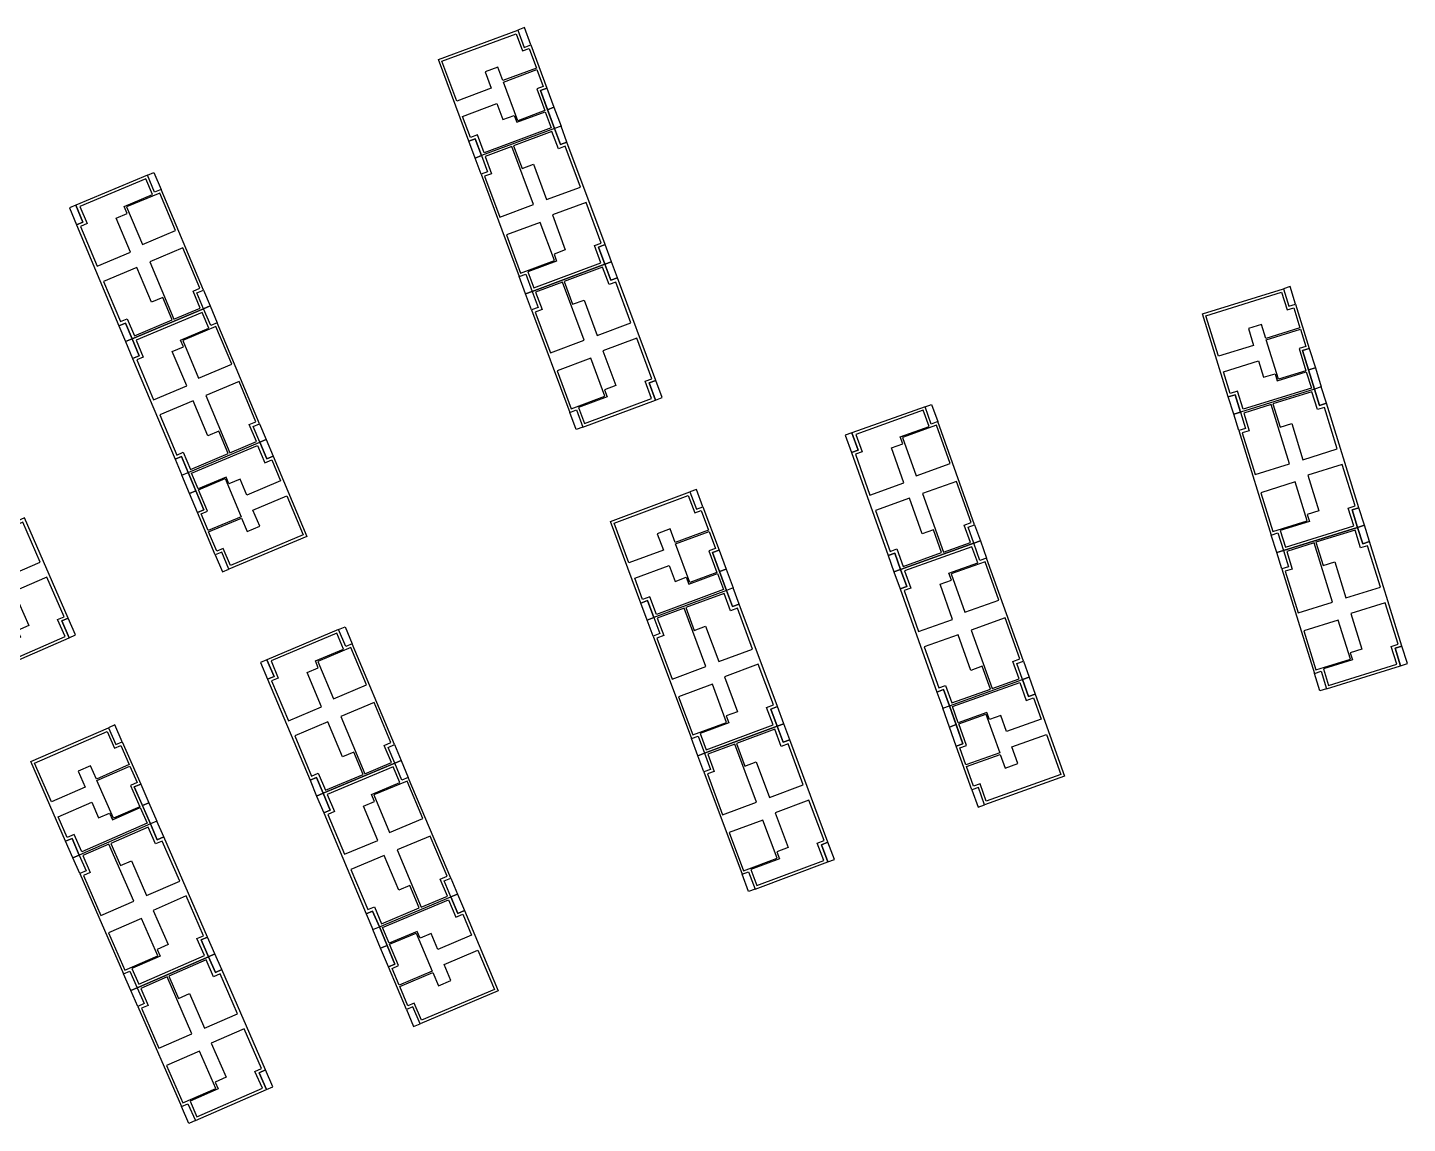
# Model space of a CAD drawing. Header units: millimetres. Extents: x 2243236 to 2245245, y 377909 to 380965.
# Drawn here: x 2245019.8 to 2245244.7, y 378644.7 to 378823.4 of the extents above; entities that cross this region are included whole.
import ezdxf

# ---------------------------------------------------------------- set-up
doc = ezdxf.new("R2010")
doc.units = ezdxf.units.MM
doc.layers.add('планировка_квартир_1_тип_контур', color=249, linetype='Continuous')

msp = doc.modelspace()

# ---------------------------------------------------------------- linework, layer by layer
at = {"layer": 'планировка_квартир_1_тип_контур', "color": 8}
for points in [[(2245093.79, 378802.49), (2245092.77, 378805.24), (2245091.7, 378804.85), (2245086.74, 378818.14), (2245099.68, 378822.96), (2245100.73, 378820.14), (2245101.81, 378820.54), (2245104.44, 378813.49), (2245103.37, 378813.09), (2245105.66, 378806.91), (2245093.79, 378802.49)], [(2245217.51, 378760.67), (2245216.63, 378763.48), (2245215.54, 378763.14), (2245211.33, 378776.69), (2245224.52, 378780.79), (2245225.41, 378777.92), (2245226.5, 378778.26), (2245228.74, 378771.07), (2245227.65, 378770.73), (2245229.6, 378764.44), (2245217.51, 378760.67)], [(2245057.63, 378755.76), (2245058.77, 378753.05), (2245059.82, 378753.49), (2245065.32, 378740.41), (2245052.59, 378735.06), (2245051.43, 378737.83), (2245050.37, 378737.39), (2245047.45, 378744.33), (2245048.5, 378744.77), (2245045.96, 378750.85), (2245057.63, 378755.76)], [(2245121.87, 378727.18), (2245120.84, 378729.94), (2245119.77, 378729.54), (2245114.82, 378742.83), (2245127.76, 378747.66), (2245128.81, 378744.84), (2245129.88, 378745.24), (2245132.51, 378738.18), (2245131.44, 378737.78), (2245133.74, 378731.61), (2245121.87, 378727.18)], [(2245181.98, 378717.06), (2245182.97, 378714.29), (2245184.05, 378714.67), (2245188.82, 378701.31), (2245175.81, 378696.67), (2245174.8, 378699.5), (2245173.72, 378699.11), (2245171.19, 378706.21), (2245172.27, 378706.59), (2245170.06, 378712.8), (2245181.98, 378717.06)], [(2245028.2, 378688.46), (2245027.02, 378691.16), (2245025.97, 378690.7), (2245020.29, 378703.7), (2245032.95, 378709.23), (2245034.15, 378706.48), (2245035.2, 378706.93), (2245038.22, 378700.03), (2245037.17, 378699.57), (2245039.8, 378693.53), (2245028.2, 378688.46)], [(2245088.79, 378681.67), (2245089.93, 378678.96), (2245090.98, 378679.4), (2245096.48, 378666.33), (2245083.75, 378660.97), (2245082.58, 378663.74), (2245081.53, 378663.3), (2245078.61, 378670.24), (2245079.66, 378670.68), (2245077.12, 378676.76), (2245088.79, 378681.67)]]:
    msp.add_lwpolyline(points, close=True, dxfattribs=at)
at = {"layer": 'планировка_квартир_1_тип_контур', "color": 1}
for points in [[(2245089.75, 378811.39), (2245087.33, 378817.87), (2245099.42, 378822.37), (2245100.47, 378819.55), (2245101.54, 378819.95), (2245102.73, 378816.75), (2245097.26, 378814.71), (2245096.44, 378816.93), (2245094.36, 378816.16), (2245095.36, 378813.48)], [(2245028.31, 378794.2), (2245029.48, 378791.41), (2245028.4, 378790.96), (2245031.14, 378784.45), (2245036.55, 378786.73), (2245034.2, 378792.31), (2245036.01, 378793.07), (2245035.54, 378794.2), (2245040.14, 378796.13), (2245039.05, 378798.71)], [(2245113.25, 378785), (2245112.2, 378787.83), (2245113.3, 378788.24), (2245110.83, 378794.86), (2245105.33, 378792.81), (2245107.44, 378787.13), (2245105.6, 378786.44), (2245106.03, 378785.3), (2245101.35, 378783.56), (2245102.33, 378780.93)], [(2245213.96, 378769.78), (2245211.9, 378776.38), (2245224.22, 378780.22), (2245225.11, 378777.35), (2245226.2, 378777.69), (2245227.22, 378774.42), (2245221.64, 378772.69), (2245220.94, 378774.95), (2245218.82, 378774.29), (2245219.67, 378771.56)], [(2245037.47, 378772.42), (2245038.64, 378769.64), (2245037.56, 378769.18), (2245040.29, 378762.68), (2245045.71, 378764.95), (2245043.36, 378770.54), (2245045.17, 378771.3), (2245044.7, 378772.42), (2245049.3, 378774.36), (2245048.21, 378776.94)], [(2245121.5, 378762.87), (2245120.45, 378765.7), (2245121.54, 378766.11), (2245119.08, 378772.73), (2245113.58, 378770.67), (2245115.69, 378765), (2245113.85, 378764.31), (2245114.28, 378763.17), (2245109.6, 378761.43), (2245110.58, 378758.8)], [(2245154.83, 378757.05), (2245155.84, 378754.21), (2245154.74, 378753.81), (2245157.11, 378747.16), (2245162.64, 378749.14), (2245160.6, 378754.85), (2245162.46, 378755.51), (2245162.05, 378756.65), (2245166.74, 378758.33), (2245165.8, 378760.97)], [(2245235.98, 378742.15), (2245235.08, 378745.03), (2245236.2, 378745.38), (2245234.1, 378752.12), (2245228.49, 378750.38), (2245230.29, 378744.59), (2245228.41, 378744), (2245228.78, 378742.84), (2245224.02, 378741.36), (2245224.85, 378738.68)], [(2245062.04, 378747.03), (2245064.72, 378740.66), (2245052.83, 378735.66), (2245051.67, 378738.43), (2245050.61, 378737.99), (2245049.29, 378741.14), (2245054.67, 378743.4), (2245055.59, 378741.22), (2245057.63, 378742.08), (2245056.52, 378744.71)], [(2245117.82, 378736.08), (2245115.41, 378742.56), (2245127.49, 378747.07), (2245128.54, 378744.25), (2245129.61, 378744.65), (2245130.81, 378741.45), (2245125.34, 378739.41), (2245124.51, 378741.63), (2245122.43, 378740.85), (2245123.43, 378738.17)], [(2245162.77, 378734.81), (2245163.78, 378731.96), (2245162.68, 378731.57), (2245165.05, 378724.92), (2245170.58, 378726.89), (2245168.55, 378732.6), (2245170.4, 378733.26), (2245169.99, 378734.41), (2245174.68, 378736.09), (2245173.74, 378738.73)], [(2245025.87, 378724.08), (2245024.66, 378726.85), (2245025.73, 378727.32), (2245022.9, 378733.78), (2245017.52, 378731.43), (2245019.95, 378725.88), (2245018.15, 378725.09), (2245018.63, 378723.98), (2245014.07, 378721.98), (2245015.19, 378719.41)], [(2245243, 378719.59), (2245242.1, 378722.48), (2245243.22, 378722.83), (2245241.12, 378729.57), (2245235.51, 378727.82), (2245237.31, 378722.04), (2245235.43, 378721.45), (2245235.8, 378720.29), (2245231.04, 378718.81), (2245231.87, 378716.13)], [(2245059.47, 378720.11), (2245060.64, 378717.32), (2245059.56, 378716.87), (2245062.3, 378710.36), (2245067.71, 378712.64), (2245065.36, 378718.22), (2245067.17, 378718.99), (2245066.7, 378720.11), (2245071.3, 378722.04), (2245070.21, 378724.63)], [(2245141.33, 378709.7), (2245140.27, 378712.53), (2245141.37, 378712.94), (2245138.91, 378719.56), (2245133.4, 378717.5), (2245135.52, 378711.83), (2245133.68, 378711.14), (2245134.1, 378710), (2245129.43, 378708.26), (2245130.41, 378705.63)], [(2245023.67, 378697.12), (2245020.9, 378703.46), (2245032.72, 378708.63), (2245033.92, 378705.87), (2245034.97, 378706.33), (2245036.34, 378703.2), (2245030.99, 378700.86), (2245030.04, 378703.03), (2245028.01, 378702.14), (2245029.15, 378699.52)], [(2245185.91, 378708.1), (2245188.23, 378701.59), (2245176.08, 378697.25), (2245175.07, 378700.08), (2245174, 378699.7), (2245172.85, 378702.92), (2245178.34, 378704.88), (2245179.14, 378702.65), (2245181.23, 378703.4), (2245180.27, 378706.09)], [(2245068.63, 378698.33), (2245069.8, 378695.55), (2245068.72, 378695.1), (2245071.45, 378688.59), (2245076.87, 378690.86), (2245074.52, 378696.45), (2245076.33, 378697.21), (2245075.86, 378698.34), (2245080.45, 378700.27), (2245079.37, 378702.85)], [(2245149.58, 378687.57), (2245148.53, 378690.4), (2245149.63, 378690.81), (2245147.16, 378697.42), (2245141.66, 378695.37), (2245143.77, 378689.69), (2245141.93, 378689.01), (2245142.36, 378687.87), (2245137.68, 378686.12), (2245138.66, 378683.5)], [(2245048.59, 378672.08), (2245047.38, 378674.85), (2245048.46, 378675.32), (2245045.63, 378681.79), (2245040.25, 378679.43), (2245042.68, 378673.88), (2245040.87, 378673.09), (2245041.36, 378671.98), (2245036.79, 378669.98), (2245037.91, 378667.41)], [(2245093.2, 378672.94), (2245095.88, 378666.57), (2245083.99, 378661.57), (2245082.82, 378664.34), (2245081.77, 378663.9), (2245080.45, 378667.05), (2245085.83, 378669.31), (2245086.75, 378667.13), (2245088.79, 378667.99), (2245087.68, 378670.62)], [(2245058.05, 378650.44), (2245056.84, 378653.2), (2245057.92, 378653.67), (2245055.09, 378660.14), (2245049.71, 378657.79), (2245052.13, 378652.24), (2245050.33, 378651.45), (2245050.82, 378650.33), (2245046.25, 378648.34), (2245047.37, 378645.77)]]:
    msp.add_lwpolyline(points, close=True, dxfattribs=at)
at = {"layer": 'планировка_квартир_1_тип_контур', "color": 6}
for points in [[(2245100.73, 378820.14), (2245101.81, 378820.54), (2245100.76, 378823.36), (2245099.68, 378822.96)], [(2245100.73, 378820.14), (2245101.81, 378820.54), (2245100.76, 378823.36), (2245099.68, 378822.96)], [(2245104.53, 378809.98), (2245103.37, 378813.09), (2245104.44, 378813.49), (2245105.59, 378810.38)], [(2245104.53, 378809.98), (2245103.37, 378813.09), (2245104.44, 378813.49), (2245105.59, 378810.38)], [(2245105.66, 378806.91), (2245104.53, 378809.98), (2245105.59, 378810.38), (2245106.74, 378807.31)], [(2245105.66, 378806.91), (2245104.53, 378809.98), (2245105.59, 378810.38), (2245106.74, 378807.31)], [(2245107.71, 378804.7), (2245106.74, 378807.31), (2245105.66, 378806.91), (2245106.63, 378804.29)], [(2245092.72, 378802.09), (2245091.7, 378804.85), (2245092.77, 378805.24), (2245093.79, 378802.49)], [(2245092.72, 378802.09), (2245091.7, 378804.85), (2245092.77, 378805.24), (2245093.79, 378802.49)], [(2245094.77, 378799.87), (2245093.7, 378799.47), (2245092.72, 378802.09), (2245093.79, 378802.49)], [(2245039.32, 378799.31), (2245040.37, 378799.75), (2245041.53, 378796.99), (2245040.48, 378796.55), (2245039.32, 378799.31)], [(2245027.74, 378791.2), (2245028.8, 378791.64), (2245027.64, 378794.4), (2245026.58, 378793.95)], [(2245113.94, 378787.98), (2245112.87, 378787.58), (2245113.91, 378784.78), (2245114.99, 378785.18)], [(2245115.96, 378782.56), (2245114.99, 378785.18), (2245113.91, 378784.78), (2245114.88, 378782.16)], [(2245102.04, 378780.35), (2245100.97, 378779.95), (2245099.93, 378782.76), (2245101, 378783.16), (2245102.04, 378780.35)], [(2245047.39, 378780.11), (2245048.44, 378780.55), (2245049.53, 378777.98), (2245048.47, 378777.53)], [(2245103.02, 378777.74), (2245101.95, 378777.34), (2245100.97, 378779.95), (2245102.04, 378780.35)], [(2245225.41, 378777.92), (2245226.5, 378778.26), (2245225.61, 378781.13), (2245224.52, 378780.79)], [(2245225.41, 378777.92), (2245226.5, 378778.26), (2245225.61, 378781.13), (2245224.52, 378780.79)], [(2245048.47, 378777.53), (2245049.53, 378777.98), (2245050.69, 378775.22), (2245049.63, 378774.78), (2245048.47, 378777.53)], [(2245034.66, 378774.75), (2245035.74, 378772.18), (2245036.8, 378772.62), (2245035.72, 378775.2)], [(2245036.9, 378769.42), (2245037.96, 378769.87), (2245036.8, 378772.62), (2245035.74, 378772.18)], [(2245228.64, 378767.56), (2245227.65, 378770.73), (2245228.74, 378771.07), (2245229.73, 378767.9)], [(2245228.64, 378767.56), (2245227.65, 378770.73), (2245228.74, 378771.07), (2245229.73, 378767.9)], [(2245122.19, 378765.85), (2245121.12, 378765.44), (2245122.16, 378762.64), (2245123.24, 378763.04)], [(2245229.6, 378764.44), (2245228.64, 378767.56), (2245229.73, 378767.9), (2245230.7, 378764.78)], [(2245229.6, 378764.44), (2245228.64, 378767.56), (2245229.73, 378767.9), (2245230.7, 378764.78)], [(2245231.53, 378762.11), (2245230.7, 378764.78), (2245229.6, 378764.44), (2245230.43, 378761.77)], [(2245166.1, 378761.55), (2245167.17, 378761.93), (2245168.18, 378759.12), (2245167.1, 378758.73), (2245166.1, 378761.55)], [(2245216.42, 378760.33), (2245215.54, 378763.14), (2245216.63, 378763.48), (2245217.51, 378760.67)], [(2245216.42, 378760.33), (2245215.54, 378763.14), (2245216.63, 378763.48), (2245217.51, 378760.67)], [(2245110.29, 378758.22), (2245109.22, 378757.82), (2245108.18, 378760.62), (2245109.25, 378761.02), (2245110.29, 378758.22)], [(2245218.34, 378758.01), (2245217.25, 378757.67), (2245216.42, 378760.33), (2245217.51, 378760.67)], [(2245056.55, 378758.33), (2245057.6, 378758.77), (2245058.68, 378756.2), (2245057.63, 378755.76)], [(2245154.09, 378754.09), (2245155.18, 378754.47), (2245154.17, 378757.29), (2245153.09, 378756.9)], [(2245058.68, 378756.2), (2245059.82, 378753.49), (2245058.77, 378753.05), (2245057.63, 378755.76)], [(2245058.68, 378756.2), (2245059.82, 378753.49), (2245058.77, 378753.05), (2245057.63, 378755.76)], [(2245043.82, 378752.98), (2245044.9, 378750.4), (2245045.96, 378750.85), (2245044.88, 378753.42)], [(2245045.96, 378750.85), (2245047.22, 378747.83), (2245046.17, 378747.39), (2245044.9, 378750.4)], [(2245045.96, 378750.85), (2245047.22, 378747.83), (2245046.17, 378747.39), (2245044.9, 378750.4)], [(2245047.22, 378747.83), (2245048.5, 378744.77), (2245047.45, 378744.33), (2245046.17, 378747.39)], [(2245047.22, 378747.83), (2245048.5, 378744.77), (2245047.45, 378744.33), (2245046.17, 378747.39)], [(2245128.81, 378744.84), (2245129.88, 378745.24), (2245128.83, 378748.06), (2245127.76, 378747.66)], [(2245128.81, 378744.84), (2245129.88, 378745.24), (2245128.83, 378748.06), (2245127.76, 378747.66)], [(2245236.83, 378745.08), (2245235.73, 378744.74), (2245236.62, 378741.88), (2245237.72, 378742.22)], [(2245173.1, 378741.93), (2245174.18, 378742.32), (2245175.11, 378739.69), (2245174.04, 378739.3)], [(2245238.55, 378739.56), (2245237.72, 378742.22), (2245236.62, 378741.88), (2245237.45, 378739.22)], [(2245174.04, 378739.3), (2245175.11, 378739.69), (2245176.12, 378736.87), (2245175.04, 378736.49), (2245174.04, 378739.3)], [(2245224.53, 378738.12), (2245223.44, 378737.78), (2245222.55, 378740.64), (2245223.64, 378740.97), (2245224.53, 378738.12)], [(2245051.43, 378737.83), (2245050.37, 378737.39), (2245051.54, 378734.62), (2245052.59, 378735.06)], [(2245051.43, 378737.83), (2245050.37, 378737.39), (2245051.54, 378734.62), (2245052.59, 378735.06)], [(2245132.6, 378734.67), (2245131.44, 378737.78), (2245132.51, 378738.18), (2245133.67, 378735.07)], [(2245132.6, 378734.67), (2245131.44, 378737.78), (2245132.51, 378738.18), (2245133.67, 378735.07)], [(2245160.09, 378737.29), (2245161.03, 378734.66), (2245162.11, 378735.04), (2245161.17, 378737.67)], [(2245225.36, 378735.45), (2245224.27, 378735.12), (2245223.44, 378737.78), (2245224.53, 378738.12)], [(2245133.74, 378731.61), (2245132.6, 378734.67), (2245133.67, 378735.07), (2245134.81, 378732.01)], [(2245133.74, 378731.61), (2245132.6, 378734.67), (2245133.67, 378735.07), (2245134.81, 378732.01)], [(2245162.04, 378731.84), (2245163.12, 378732.23), (2245162.11, 378735.04), (2245161.03, 378734.66)], [(2245120.8, 378726.78), (2245119.77, 378729.54), (2245120.84, 378729.94), (2245121.87, 378727.18)], [(2245120.8, 378726.78), (2245119.77, 378729.54), (2245120.84, 378729.94), (2245121.87, 378727.18)], [(2245135.79, 378729.39), (2245134.81, 378732.01), (2245133.74, 378731.61), (2245134.71, 378728.99)], [(2245026.39, 378727.09), (2245025.34, 378726.63), (2245026.54, 378723.89), (2245027.59, 378724.35)], [(2245070.48, 378725.22), (2245071.53, 378725.66), (2245072.69, 378722.9), (2245071.63, 378722.46), (2245070.48, 378725.22)], [(2245122.85, 378724.57), (2245121.78, 378724.17), (2245120.8, 378726.78), (2245121.87, 378727.18)], [(2245243.85, 378722.53), (2245242.75, 378722.18), (2245243.64, 378719.33), (2245244.74, 378719.67)], [(2245058.9, 378717.11), (2245059.96, 378717.55), (2245058.8, 378720.31), (2245057.74, 378719.86)], [(2245181.04, 378719.69), (2245182.12, 378720.07), (2245183.06, 378717.44), (2245181.98, 378717.06)], [(2245183.06, 378717.44), (2245184.05, 378714.67), (2245182.97, 378714.29), (2245181.98, 378717.06)], [(2245183.06, 378717.44), (2245184.05, 378714.67), (2245182.97, 378714.29), (2245181.98, 378717.06)], [(2245231.55, 378715.57), (2245230.46, 378715.23), (2245229.57, 378718.08), (2245230.66, 378718.42), (2245231.55, 378715.57)], [(2245168.03, 378715.04), (2245168.97, 378712.41), (2245170.06, 378712.8), (2245169.12, 378715.43)], [(2245142.02, 378712.68), (2245140.94, 378712.27), (2245141.99, 378709.47), (2245143.07, 378709.87)], [(2245170.06, 378712.8), (2245171.15, 378709.72), (2245170.07, 378709.33), (2245168.97, 378712.41)], [(2245170.06, 378712.8), (2245171.15, 378709.72), (2245170.07, 378709.33), (2245168.97, 378712.41)], [(2245034.15, 378706.48), (2245035.2, 378706.93), (2245034, 378709.69), (2245032.95, 378709.23)], [(2245034.15, 378706.48), (2245035.2, 378706.93), (2245034, 378709.69), (2245032.95, 378709.23)], [(2245144.04, 378707.26), (2245143.07, 378709.87), (2245141.99, 378709.47), (2245142.96, 378706.86)], [(2245171.15, 378709.72), (2245172.26, 378706.59), (2245171.19, 378706.21), (2245170.07, 378709.33)], [(2245171.15, 378709.72), (2245172.26, 378706.59), (2245171.19, 378706.21), (2245170.07, 378709.33)], [(2245130.12, 378705.05), (2245129.05, 378704.65), (2245128.01, 378707.45), (2245129.08, 378707.85), (2245130.12, 378705.05)], [(2245078.55, 378706.02), (2245079.6, 378706.46), (2245080.68, 378703.89), (2245079.63, 378703.44)], [(2245131.1, 378702.43), (2245130.03, 378702.03), (2245129.05, 378704.65), (2245130.12, 378705.05)], [(2245079.63, 378703.44), (2245080.68, 378703.89), (2245081.84, 378701.13), (2245080.79, 378700.69), (2245079.63, 378703.44)], [(2245065.82, 378700.66), (2245066.9, 378698.09), (2245067.96, 378698.53), (2245066.88, 378701.11)], [(2245038.5, 378696.53), (2245037.17, 378699.57), (2245038.22, 378700.03), (2245039.55, 378696.99)], [(2245038.5, 378696.53), (2245037.17, 378699.57), (2245038.22, 378700.03), (2245039.55, 378696.99)], [(2245068.06, 378695.33), (2245069.12, 378695.78), (2245067.96, 378698.54), (2245066.9, 378698.09)], [(2245174.8, 378699.5), (2245173.72, 378699.11), (2245174.73, 378696.28), (2245175.81, 378696.67)], [(2245174.8, 378699.5), (2245173.72, 378699.11), (2245174.73, 378696.28), (2245175.81, 378696.67)], [(2245039.8, 378693.53), (2245038.5, 378696.53), (2245039.55, 378696.99), (2245040.86, 378693.99)], [(2245039.8, 378693.53), (2245038.5, 378696.53), (2245039.55, 378696.99), (2245040.86, 378693.99)], [(2245041.97, 378691.44), (2245040.86, 378693.99), (2245039.8, 378693.53), (2245040.92, 378690.97)], [(2245027.15, 378688), (2245025.97, 378690.7), (2245027.02, 378691.16), (2245028.2, 378688.46)], [(2245027.15, 378688), (2245025.97, 378690.7), (2245027.02, 378691.16), (2245028.2, 378688.46)], [(2245150.27, 378690.54), (2245149.2, 378690.14), (2245150.24, 378687.34), (2245151.32, 378687.74)], [(2245029.32, 378685.9), (2245028.27, 378685.45), (2245027.15, 378688), (2245028.2, 378688.46)], [(2245138.37, 378682.92), (2245137.3, 378682.52), (2245136.26, 378685.32), (2245137.33, 378685.72), (2245138.37, 378682.92)], [(2245087.71, 378684.24), (2245088.76, 378684.69), (2245089.84, 378682.11), (2245088.79, 378681.67)], [(2245089.84, 378682.11), (2245090.98, 378679.4), (2245089.93, 378678.96), (2245088.79, 378681.67)], [(2245089.84, 378682.11), (2245090.98, 378679.4), (2245089.93, 378678.96), (2245088.79, 378681.67)], [(2245074.97, 378678.89), (2245076.06, 378676.32), (2245077.12, 378676.76), (2245076.03, 378679.33)], [(2245077.12, 378676.76), (2245078.38, 378673.74), (2245077.32, 378673.3), (2245076.06, 378676.32)], [(2245077.12, 378676.76), (2245078.38, 378673.74), (2245077.32, 378673.3), (2245076.06, 378676.32)], [(2245049.12, 378675.09), (2245048.06, 378674.63), (2245049.26, 378671.89), (2245050.32, 378672.35)], [(2245078.38, 378673.74), (2245079.66, 378670.68), (2245078.61, 378670.24), (2245077.32, 378673.3)], [(2245078.38, 378673.74), (2245079.66, 378670.68), (2245078.61, 378670.24), (2245077.32, 378673.3)], [(2245051.43, 378669.79), (2245050.32, 378672.35), (2245049.26, 378671.89), (2245050.38, 378669.33)], [(2245037.66, 378666.82), (2245036.61, 378666.36), (2245035.41, 378669.1), (2245036.46, 378669.56), (2245037.66, 378666.82)], [(2245038.77, 378664.26), (2245037.73, 378663.8), (2245036.61, 378666.36), (2245037.66, 378666.82)], [(2245082.58, 378663.74), (2245081.53, 378663.3), (2245082.7, 378660.53), (2245083.75, 378660.97)], [(2245082.58, 378663.74), (2245081.53, 378663.3), (2245082.7, 378660.53), (2245083.75, 378660.97)], [(2245058.58, 378653.44), (2245057.52, 378652.98), (2245058.72, 378650.24), (2245059.77, 378650.7)], [(2245047.12, 378645.17), (2245046.07, 378644.72), (2245044.87, 378647.46), (2245045.92, 378647.91), (2245047.12, 378645.17)]]:
    msp.add_lwpolyline(points, close=True, dxfattribs=at)
at = {"layer": 'планировка_квартир_1_тип_контур', "color": 5}
for points in [[(2245097.35, 378814.48), (2245102.82, 378816.52), (2245103.85, 378813.76), (2245102.78, 378813.36), (2245104.1, 378809.82), (2245099.7, 378808.18)], [(2245038.48, 378788.01), (2245043.89, 378790.28), (2245041.32, 378796.39), (2245035.91, 378794.12)], [(2245103.34, 378791.61), (2245097.84, 378789.56), (2245100.16, 378783.35), (2245105.66, 378785.4)], [(2245047.64, 378766.23), (2245053.05, 378768.51), (2245050.48, 378774.62), (2245045.07, 378772.34)], [(2245221.72, 378772.46), (2245227.29, 378774.19), (2245228.17, 378771.37), (2245227.08, 378771.04), (2245228.2, 378767.43), (2245223.72, 378766.03)], [(2245111.59, 378769.48), (2245106.09, 378767.43), (2245108.41, 378761.21), (2245113.91, 378763.26)], [(2245164.64, 378750.31), (2245170.17, 378752.28), (2245167.94, 378758.53), (2245162.41, 378756.55)], [(2245054.57, 378743.62), (2245049.19, 378741.36), (2245048.05, 378744.08), (2245049.1, 378744.52), (2245047.64, 378748.01), (2245051.97, 378749.83)], [(2245226.45, 378749.29), (2245220.84, 378747.54), (2245222.81, 378741.21), (2245228.42, 378742.96)], [(2245125.42, 378739.18), (2245130.89, 378741.22), (2245131.92, 378738.45), (2245130.85, 378738.06), (2245132.17, 378734.51), (2245127.77, 378732.87)], [(2245172.58, 378728.07), (2245178.11, 378730.04), (2245175.88, 378736.28), (2245170.35, 378734.31)], [(2245233.47, 378726.73), (2245227.86, 378724.99), (2245229.83, 378718.66), (2245235.44, 378720.4)], [(2245069.64, 378713.92), (2245075.05, 378716.19), (2245072.48, 378722.3), (2245067.07, 378720.03)], [(2245131.42, 378716.31), (2245125.92, 378714.25), (2245128.24, 378708.04), (2245133.74, 378710.09)], [(2245178.26, 378705.11), (2245172.77, 378703.15), (2245171.77, 378705.93), (2245172.85, 378706.31), (2245171.58, 378709.87), (2245176, 378711.45)], [(2245031.08, 378700.64), (2245036.43, 378702.97), (2245037.61, 378700.27), (2245036.57, 378699.81), (2245038.08, 378696.35), (2245033.78, 378694.47)], [(2245078.8, 378692.14), (2245084.21, 378694.42), (2245081.64, 378700.53), (2245076.23, 378698.26)], [(2245139.67, 378694.17), (2245134.17, 378692.12), (2245136.49, 378685.91), (2245141.99, 378687.96)], [(2245038.33, 378678.13), (2245032.96, 378675.78), (2245035.61, 378669.7), (2245040.99, 378672.05)], [(2245085.73, 378669.54), (2245080.35, 378667.27), (2245079.21, 378669.99), (2245080.26, 378670.44), (2245078.8, 378673.92), (2245083.12, 378675.74)], [(2245047.79, 378656.48), (2245042.42, 378654.13), (2245045.07, 378648.06), (2245050.45, 378650.41)]]:
    msp.add_lwpolyline(points, close=True, dxfattribs=at)
at = {"layer": 'планировка_квартир_1_тип_контур', "color": 2}
for points in [[(2245094.22, 378802.97), (2245093.14, 378805.87), (2245091.97, 378805.44), (2245090.68, 378808.89), (2245096.29, 378810.99), (2245097.26, 378808.37), (2245099.1, 378809.05), (2245099.52, 378807.92), (2245104.16, 378809.65), (2245105.13, 378807.04)], [(2245109.9, 378797.36), (2245107.42, 378804.02), (2245106.32, 378803.61), (2245105.26, 378806.43), (2245099.02, 378804.1), (2245100.39, 378800.4), (2245102.24, 378801.09), (2245104.4, 378795.31)], [(2245098.73, 378804), (2245094.35, 378802.36), (2245095.4, 378799.54), (2245094.28, 378799.12), (2245096.76, 378792.46), (2245102.26, 378794.51)], [(2245043.61, 378775.82), (2245047.92, 378777.63), (2245046.75, 378780.41), (2245047.85, 378780.88), (2245045.09, 378787.43), (2245039.68, 378785.15)], [(2245032.17, 378781.99), (2245034.92, 378775.44), (2245036.01, 378775.9), (2245037.18, 378773.12), (2245043.32, 378775.7), (2245041.8, 378779.35), (2245039.97, 378778.58), (2245037.58, 378784.27)], [(2245118.15, 378775.22), (2245115.67, 378781.88), (2245114.57, 378781.47), (2245113.51, 378784.3), (2245107.27, 378781.97), (2245108.64, 378778.26), (2245110.49, 378778.95), (2245112.65, 378773.17)], [(2245106.98, 378781.86), (2245102.6, 378780.23), (2245103.65, 378777.4), (2245102.53, 378776.99), (2245105.01, 378770.33), (2245110.51, 378772.38)], [(2245217.96, 378761.14), (2245217.04, 378764.09), (2245215.85, 378763.72), (2245214.75, 378767.24), (2245220.47, 378769.02), (2245221.3, 378766.35), (2245223.17, 378766.94), (2245223.52, 378765.79), (2245228.25, 378767.26), (2245229.08, 378764.6)], [(2245052.76, 378754.05), (2245057.07, 378755.86), (2245055.91, 378758.64), (2245057.01, 378759.1), (2245054.25, 378765.65), (2245048.84, 378763.38)], [(2245233.31, 378754.67), (2245231.2, 378761.45), (2245230.07, 378761.1), (2245229.18, 378763.98), (2245222.81, 378762), (2245223.98, 378758.22), (2245225.87, 378758.81), (2245227.7, 378752.92)], [(2245041.32, 378760.22), (2245044.08, 378753.67), (2245045.16, 378754.12), (2245046.33, 378751.34), (2245052.48, 378753.93), (2245050.95, 378757.58), (2245049.13, 378756.81), (2245046.74, 378762.5)], [(2245222.52, 378761.91), (2245218.05, 378760.52), (2245218.95, 378757.64), (2245217.81, 378757.29), (2245219.92, 378750.5), (2245225.53, 378752.24)], [(2245057.23, 378755.25), (2245058.43, 378752.4), (2245059.58, 378752.89), (2245061.01, 378749.49), (2245055.49, 378747.16), (2245054.41, 378749.74), (2245052.6, 378748.98), (2245052.13, 378750.09), (2245047.57, 378748.17), (2245046.49, 378750.74)], [(2245169.09, 378737.86), (2245173.49, 378739.43), (2245172.48, 378742.27), (2245173.6, 378742.67), (2245171.21, 378749.37), (2245165.68, 378747.39)], [(2245158, 378744.65), (2245160.39, 378737.96), (2245161.5, 378738.36), (2245162.52, 378735.52), (2245168.79, 378737.76), (2245167.47, 378741.48), (2245165.61, 378740.82), (2245163.54, 378746.63)], [(2245021.84, 378736.23), (2245018.99, 378742.74), (2245017.91, 378742.27), (2245016.71, 378745.03), (2245010.6, 378742.36), (2245012.17, 378738.74), (2245013.99, 378739.53), (2245016.46, 378733.88)], [(2245240.33, 378732.11), (2245238.22, 378738.9), (2245237.09, 378738.55), (2245236.2, 378741.43), (2245229.83, 378739.45), (2245231, 378735.67), (2245232.89, 378736.26), (2245234.72, 378730.37)], [(2245229.54, 378739.36), (2245225.07, 378737.97), (2245225.97, 378735.09), (2245224.83, 378734.73), (2245226.94, 378727.95), (2245232.55, 378729.69)], [(2245122.29, 378727.67), (2245121.21, 378730.57), (2245120.04, 378730.13), (2245118.75, 378733.59), (2245124.36, 378735.68), (2245125.34, 378733.06), (2245127.17, 378733.75), (2245127.6, 378732.62), (2245132.24, 378734.35), (2245133.21, 378731.74)], [(2245137.98, 378722.05), (2245135.5, 378728.71), (2245134.39, 378728.3), (2245133.34, 378731.13), (2245127.09, 378728.8), (2245128.47, 378725.09), (2245130.32, 378725.78), (2245132.47, 378720)], [(2245126.8, 378728.69), (2245122.42, 378727.06), (2245123.48, 378724.23), (2245122.36, 378723.82), (2245124.84, 378717.16), (2245130.34, 378719.21)], [(2245177.03, 378715.62), (2245181.43, 378717.19), (2245180.42, 378720.03), (2245181.54, 378720.43), (2245179.15, 378727.12), (2245173.62, 378725.15)], [(2245165.95, 378722.41), (2245168.34, 378715.71), (2245169.45, 378716.11), (2245170.46, 378713.27), (2245176.74, 378715.51), (2245175.42, 378719.24), (2245173.55, 378718.57), (2245171.48, 378724.38)], [(2245181.55, 378716.58), (2245182.59, 378713.66), (2245183.77, 378714.08), (2245185.01, 378710.61), (2245179.37, 378708.59), (2245178.43, 378711.23), (2245176.59, 378710.57), (2245176.18, 378711.7), (2245171.52, 378710.04), (2245170.58, 378712.66)], [(2245074.76, 378701.73), (2245079.08, 378703.54), (2245077.91, 378706.32), (2245079.01, 378706.79), (2245076.25, 378713.34), (2245070.84, 378711.06)], [(2245063.33, 378707.9), (2245066.08, 378701.35), (2245067.17, 378701.81), (2245068.33, 378699.03), (2245074.48, 378701.61), (2245072.96, 378705.26), (2245071.13, 378704.49), (2245068.74, 378710.18)], [(2245146.23, 378699.92), (2245143.75, 378706.58), (2245142.65, 378706.17), (2245141.59, 378709), (2245135.35, 378706.67), (2245136.72, 378702.96), (2245138.57, 378703.65), (2245140.73, 378697.87)], [(2245135.06, 378706.56), (2245130.67, 378704.93), (2245131.73, 378702.1), (2245130.61, 378701.68), (2245133.09, 378695.02), (2245138.59, 378697.07)], [(2245028.59, 378688.97), (2245027.35, 378691.81), (2245026.21, 378691.31), (2245024.73, 378694.69), (2245030.22, 378697.08), (2245031.34, 378694.52), (2245033.13, 378695.31), (2245033.61, 378694.2), (2245038.15, 378696.19), (2245039.27, 378693.64)], [(2245044.57, 378684.23), (2245041.72, 378690.74), (2245040.64, 378690.27), (2245039.43, 378693.03), (2245033.32, 378690.36), (2245034.9, 378686.74), (2245036.71, 378687.53), (2245039.18, 378681.88)], [(2245083.92, 378679.96), (2245088.23, 378681.77), (2245087.06, 378684.55), (2245088.16, 378685.01), (2245085.41, 378691.56), (2245080, 378689.29)], [(2245033.04, 378690.24), (2245028.76, 378688.37), (2245029.96, 378685.61), (2245028.87, 378685.13), (2245031.72, 378678.61), (2245037.09, 378680.96)], [(2245072.48, 378686.13), (2245075.24, 378679.58), (2245076.32, 378680.03), (2245077.49, 378677.25), (2245083.64, 378679.84), (2245082.11, 378683.49), (2245080.29, 378682.72), (2245077.9, 378688.41)], [(2245088.39, 378681.16), (2245089.59, 378678.31), (2245090.74, 378678.8), (2245092.17, 378675.4), (2245086.65, 378673.08), (2245085.57, 378675.65), (2245083.76, 378674.89), (2245083.29, 378676), (2245078.73, 378674.08), (2245077.65, 378676.65)], [(2245054.02, 378662.59), (2245051.18, 378669.1), (2245050.1, 378668.63), (2245048.89, 378671.39), (2245042.78, 378668.72), (2245044.36, 378665.09), (2245046.17, 378665.88), (2245048.64, 378660.23)], [(2245042.5, 378668.6), (2245038.21, 378666.72), (2245039.42, 378663.96), (2245038.33, 378663.48), (2245041.18, 378656.97), (2245046.55, 378659.32)]]:
    msp.add_lwpolyline(points, close=True, dxfattribs=at)
at = {"layer": 'планировка_квартир_1_тип_контур', "color": 8}
for points in [[(2245093.79, 378802.49), (2245094.77, 378799.87), (2245093.7, 378799.47), (2245099.93, 378782.76), (2245101, 378783.16), (2245102.04, 378780.35), (2245113.91, 378784.78), (2245113.91, 378784.78), (2245112.87, 378787.58), (2245113.94, 378787.98), (2245107.71, 378804.7), (2245106.63, 378804.29), (2245105.66, 378806.91), (2245093.79, 378802.49)], [(2245048.47, 378777.53), (2245047.39, 378780.11), (2245048.44, 378780.55), (2245041.53, 378796.99), (2245040.48, 378796.55), (2245039.32, 378799.31), (2245027.64, 378794.4), (2245027.64, 378794.4), (2245028.8, 378791.64), (2245027.74, 378791.2), (2245034.66, 378774.75), (2245035.72, 378775.2), (2245036.8, 378772.62), (2245048.47, 378777.53)], [(2245102.04, 378780.35), (2245103.02, 378777.74), (2245101.95, 378777.34), (2245108.18, 378760.62), (2245109.25, 378761.02), (2245110.29, 378758.22), (2245122.16, 378762.64), (2245122.16, 378762.64), (2245121.12, 378765.44), (2245122.19, 378765.85), (2245115.96, 378782.56), (2245114.88, 378782.16), (2245113.91, 378784.78), (2245102.04, 378780.35)], [(2245057.63, 378755.76), (2245056.55, 378758.33), (2245057.6, 378758.77), (2245050.69, 378775.22), (2245049.63, 378774.78), (2245048.47, 378777.53), (2245036.8, 378772.62), (2245036.8, 378772.62), (2245037.96, 378769.87), (2245036.9, 378769.42), (2245043.82, 378752.98), (2245044.88, 378753.42), (2245045.96, 378750.85), (2245057.63, 378755.76)], [(2245217.51, 378760.67), (2245218.34, 378758.01), (2245217.25, 378757.67), (2245222.55, 378740.64), (2245223.64, 378740.97), (2245224.53, 378738.12), (2245236.62, 378741.88), (2245236.62, 378741.88), (2245235.73, 378744.74), (2245236.83, 378745.08), (2245231.53, 378762.11), (2245230.43, 378761.77), (2245229.6, 378764.44), (2245217.51, 378760.67)], [(2245174.04, 378739.3), (2245173.1, 378741.93), (2245174.18, 378742.32), (2245168.18, 378759.12), (2245167.1, 378758.73), (2245166.1, 378761.55), (2245154.17, 378757.29), (2245154.17, 378757.29), (2245155.18, 378754.47), (2245154.09, 378754.09), (2245160.09, 378737.29), (2245161.17, 378737.67), (2245162.11, 378735.04), (2245174.04, 378739.3)], [(2245005.47, 378740.46), (2245006.59, 378737.9), (2245005.54, 378737.45), (2245012.69, 378721.1), (2245013.73, 378721.56), (2245014.93, 378718.82), (2245026.54, 378723.89), (2245026.54, 378723.89), (2245025.34, 378726.63), (2245026.39, 378727.09), (2245019.25, 378743.43), (2245018.19, 378742.97), (2245017.08, 378745.53), (2245005.47, 378740.46)], [(2245224.53, 378738.12), (2245225.36, 378735.45), (2245224.27, 378735.12), (2245229.57, 378718.08), (2245230.66, 378718.42), (2245231.55, 378715.57), (2245243.64, 378719.33), (2245243.64, 378719.33), (2245242.75, 378722.18), (2245243.85, 378722.53), (2245238.55, 378739.56), (2245237.45, 378739.22), (2245236.62, 378741.88), (2245224.53, 378738.12)], [(2245181.98, 378717.06), (2245181.04, 378719.69), (2245182.12, 378720.07), (2245176.12, 378736.87), (2245175.04, 378736.49), (2245174.04, 378739.3), (2245162.11, 378735.04), (2245162.11, 378735.04), (2245163.12, 378732.23), (2245162.04, 378731.84), (2245168.03, 378715.04), (2245169.12, 378715.43), (2245170.06, 378712.8), (2245181.98, 378717.06)], [(2245121.87, 378727.18), (2245122.85, 378724.57), (2245121.78, 378724.17), (2245128.01, 378707.45), (2245129.08, 378707.85), (2245130.12, 378705.05), (2245141.99, 378709.47), (2245141.99, 378709.47), (2245140.94, 378712.27), (2245142.02, 378712.68), (2245135.79, 378729.39), (2245134.71, 378728.99), (2245133.74, 378731.61), (2245121.87, 378727.18)], [(2245079.63, 378703.44), (2245078.55, 378706.02), (2245079.6, 378706.46), (2245072.69, 378722.9), (2245071.63, 378722.46), (2245070.48, 378725.22), (2245058.8, 378720.31), (2245058.8, 378720.31), (2245059.96, 378717.55), (2245058.9, 378717.11), (2245065.82, 378700.66), (2245066.88, 378701.11), (2245067.96, 378698.53), (2245079.63, 378703.44)], [(2245130.12, 378705.05), (2245131.1, 378702.43), (2245130.03, 378702.03), (2245136.26, 378685.32), (2245137.33, 378685.72), (2245138.37, 378682.92), (2245150.24, 378687.34), (2245150.24, 378687.34), (2245149.2, 378690.14), (2245150.27, 378690.54), (2245144.04, 378707.26), (2245142.96, 378706.86), (2245141.99, 378709.47), (2245130.12, 378705.05)], [(2245088.79, 378681.67), (2245087.71, 378684.24), (2245088.76, 378684.69), (2245081.84, 378701.13), (2245080.79, 378700.69), (2245079.63, 378703.44), (2245067.96, 378698.54), (2245067.96, 378698.54), (2245069.12, 378695.78), (2245068.06, 378695.33), (2245074.97, 378678.89), (2245076.03, 378679.33), (2245077.12, 378676.76), (2245088.79, 378681.67)], [(2245028.2, 378688.46), (2245029.32, 378685.9), (2245028.27, 378685.45), (2245035.41, 378669.1), (2245036.46, 378669.56), (2245037.66, 378666.82), (2245049.26, 378671.89), (2245049.26, 378671.89), (2245048.06, 378674.63), (2245049.12, 378675.09), (2245041.97, 378691.44), (2245040.92, 378690.97), (2245039.8, 378693.53), (2245028.2, 378688.46)], [(2245037.66, 378666.82), (2245038.77, 378664.26), (2245037.73, 378663.8), (2245044.87, 378647.46), (2245045.92, 378647.91), (2245047.12, 378645.17), (2245058.72, 378650.24), (2245058.72, 378650.24), (2245057.52, 378652.98), (2245058.58, 378653.44), (2245051.43, 378669.79), (2245050.38, 378669.33), (2245049.26, 378671.89), (2245037.66, 378666.82)]]:
    msp.add_lwpolyline(points, dxfattribs=at)

doc.saveas('drawing.dxf')
